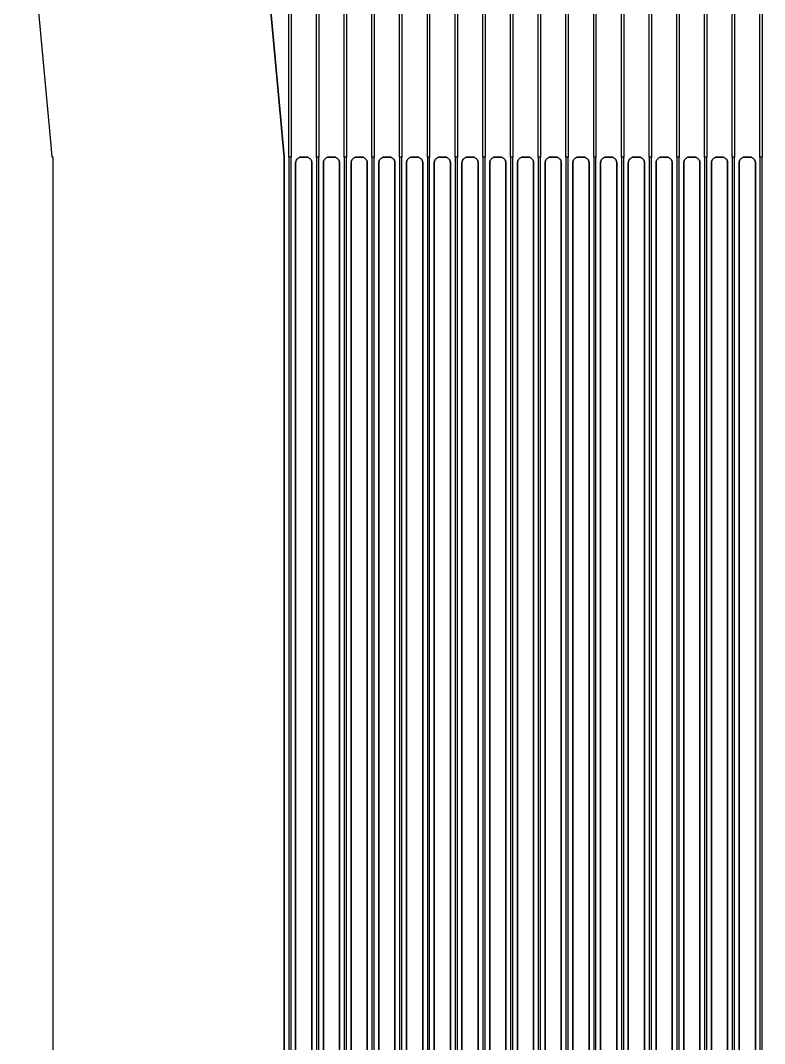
# Model space of a CAD drawing. Header units: metres. Extents: x -1550 to 1550, y -904 to 26100.
# Drawn here: x -994 to -350, y 11226 to 12112 of the extents above; entities that cross this region are included whole.
import ezdxf

# ---------------------------------------------------------------- set-up
doc = ezdxf.new("R2010")
doc.units = ezdxf.units.M
for name, color, linetype in [('Metal', 4, 'CONTINUOUS'), ('Polyimide', 3, 'CONTINUOUS'), ('Polyimide_Negative', 5, 'CONTINUOUS')]:
    doc.layers.add(name, color=color, linetype=linetype)

msp = doc.modelspace()

# ---------------------------------------------------------------- linework, layer by layer
at = {"layer": 'Metal'}
for points in [[(-354, 11993.5), (-354, 12193.5), (-367.5, 14193.49), (-367.5, 20468.23), (-978.83, 21196.79), (-971.17, 21203.21), (-357.5, 20471.87), (-357.5, 14193.51), (-352, 12193.5), (-352, 11993.5)], [(-378, 11993.5), (-378, 12193.5), (-392.5, 14193.49), (-392.5, 20198.02), (-978.83, 20896.79), (-971.17, 20903.21), (-382.5, 20201.66), (-382.5, 14193.51), (-376, 12193.5), (-376, 11993.5)], [(-402, 11993.5), (-402, 12193.5), (-417.5, 14193.49), (-417.5, 19927.82), (-978.83, 20596.79), (-971.17, 20603.21), (-407.5, 19931.46), (-407.5, 14193.51), (-400, 12193.5), (-400, 11993.5)], [(-426, 11993.5), (-426, 12193.5), (-442.5, 14193.48), (-442.5, 19657.61), (-978.83, 20296.79), (-971.17, 20303.21), (-432.5, 19661.25), (-432.5, 14193.52), (-424, 12193.5), (-424, 11993.5)], [(-450, 11993.5), (-450, 12193.5), (-467.5, 14193.48), (-467.5, 19387.41), (-978.83, 19996.79), (-971.17, 20003.21), (-457.5, 19391.05), (-457.5, 14193.52), (-448, 12193.5), (-448, 11993.5)], [(-474, 11993.5), (-474, 12193.5), (-492.5, 14193.48), (-492.5, 19117.2), (-978.83, 19696.79), (-971.17, 19703.21), (-482.5, 19120.84), (-482.5, 14193.52), (-472, 12193.5), (-472, 11993.5)], [(-498, 11993.5), (-498, 12193.5), (-517.5, 14193.48), (-517.5, 18846.99), (-978.83, 19396.79), (-971.17, 19403.21), (-507.5, 18850.63), (-507.5, 14193.52), (-496, 12193.5), (-496, 11993.5)], [(-522, 11993.5), (-522, 12193.5), (-542.5, 14193.48), (-542.5, 18576.79), (-978.83, 19096.79), (-971.17, 19103.21), (-532.5, 18580.43), (-532.5, 14193.52), (-520, 12193.5), (-520, 11993.5)], [(-546, 11993.5), (-546, 12193.5), (-567.5, 14193.48), (-567.5, 18306.58), (-978.83, 18796.79), (-971.17, 18803.21), (-557.5, 18310.22), (-557.5, 14193.52), (-544, 12193.5), (-544, 11993.5)], [(-570, 11993.5), (-570, 12193.5), (-592.5, 14193.48), (-592.5, 18036.38), (-978.83, 18496.79), (-971.17, 18503.21), (-582.5, 18040.02), (-582.5, 14193.52), (-568, 12193.5), (-568, 11993.5)], [(-594, 11993.5), (-594, 12193.5), (-617.5, 14193.48), (-617.5, 17766.17), (-978.83, 18196.79), (-971.17, 18203.21), (-607.5, 17769.81), (-607.5, 14193.52), (-592, 12193.5), (-592, 11993.5)], [(-618, 11993.5), (-618, 12193.49), (-642.5, 14193.47), (-642.5, 17495.96), (-978.83, 17896.79), (-971.17, 17903.21), (-632.5, 17499.6), (-632.5, 14193.53), (-616, 12193.51), (-616, 11993.5)], [(-642, 11993.5), (-642, 12193.49), (-667.5, 14193.47), (-667.5, 17225.76), (-978.83, 17596.79), (-971.17, 17603.21), (-657.5, 17229.4), (-657.5, 14193.53), (-640, 12193.51), (-640, 11993.5)], [(-666, 11993.5), (-666, 12193.49), (-692.5, 14193.47), (-692.5, 16955.55), (-978.83, 17296.79), (-971.17, 17303.21), (-682.5, 16959.19), (-682.5, 14193.53), (-664, 12193.51), (-664, 11993.5)], [(-690, 11993.5), (-690, 12193.49), (-717.5, 14193.47), (-717.5, 16685.34), (-978.83, 16996.79), (-971.17, 17003.21), (-707.5, 16688.98), (-707.5, 14193.53), (-688, 12193.51), (-688, 11993.5)], [(-714, 11993.5), (-714, 12193.49), (-742.5, 14193.47), (-742.5, 16415.14), (-978.83, 16696.79), (-971.17, 16703.21), (-732.5, 16418.78), (-732.5, 14193.53), (-712, 12193.51), (-712, 11993.5)], [(-738, 11993.5), (-738, 12193.49), (-767.5, 14193.47), (-767.5, 16144.93), (-978.83, 16396.79), (-971.17, 16403.21), (-757.5, 16148.57), (-757.5, 14193.53), (-736, 12193.51), (-736, 11993.5)], [(-762, 11993.5), (-762, 12193.49), (-792.5, 14193.47), (-792.5, 15874.73), (-978.83, 16096.79), (-971.17, 16103.21), (-782.5, 15878.37), (-782.5, 14193.53), (-760, 12193.51), (-760, 11993.5)]]:
    msp.add_lwpolyline(points, close=True, dxfattribs=at)
for points in [[(-760, 6202.79), (-760, 11993.5), (-762, 11993.5), (-762, 11993.5), (-762, 6202.79)], [(-736, 5948.82), (-736, 11993.5), (-738, 11993.5), (-738, 11993.5), (-738, 5948.82)], [(-712, 5694.85), (-712, 11993.5), (-714, 11993.5), (-714, 11993.5), (-714, 5694.85)], [(-688, 5440.88), (-688, 11993.5), (-690, 11993.5), (-690, 11993.5), (-690, 5440.88)], [(-664, 5186.91), (-664, 11993.5), (-666, 11993.5), (-666, 11993.5), (-666, 5186.91)], [(-640, 4932.94), (-640, 11993.5), (-642, 11993.5), (-642, 11993.5), (-642, 4932.94)], [(-616, 4678.98), (-616, 11993.5), (-618, 11993.5), (-618, 11993.5), (-618, 4678.98)], [(-592, 4425.01), (-592, 11993.5), (-594, 11993.5), (-594, 11993.5), (-594, 4425.01)], [(-568, 4365.01), (-568, 11993.5), (-570, 11993.5), (-570, 11993.5), (-570, 4365.01)], [(-544, 4305.01), (-544, 11993.5), (-546, 11993.5), (-546, 11993.5), (-546, 4305.01)], [(-520, 4245.01), (-520, 11993.5), (-522, 11993.5), (-522, 11993.5), (-522, 4245.01)], [(-496, 4185.01), (-496, 11993.5), (-498, 11993.5), (-498, 11993.5), (-498, 4185.01)], [(-472, 4125.01), (-472, 11993.5), (-474, 11993.5), (-474, 11993.5), (-474, 4125.01)], [(-448, 4065.01), (-448, 11993.5), (-450, 11993.5), (-450, 11993.5), (-450, 4065.01)], [(-424, 4005.01), (-424, 11993.5), (-426, 11993.5), (-426, 11993.5), (-426, 4005.01)], [(-400, 3945.01), (-400, 11993.5), (-402, 11993.5), (-402, 11993.5), (-402, 3945.01)], [(-376, 3691.04), (-376, 11993.5), (-378, 11993.5), (-378, 11993.5), (-378, 3691.04)], [(-352, 3437.07), (-352, 11993.5), (-354, 11993.5), (-354, 11993.5), (-354, 3437.07)]]:
    msp.add_lwpolyline(points, dxfattribs=at)
at = {"layer": 'Polyimide'}
for points in [[(-766, 6206.79), (-766, 11978.5), (-765.88, 11978.5), (-765.99, 11978.51), (-766, 11978.62), (-766, 11993.27), (-766.02, 11993.73), (-768.33, 12018.88), (-768.34, 12018.99), (-768.22, 12019), (-768.35, 12019), (-950, 13993.5)], [(-742, 5952.82), (-742, 11978.5), (-741.88, 11978.5), (-741.99, 11978.51), (-742, 11978.62), (-742, 11988.5), (-742.02, 11988.99), (-742.1, 11989.48), (-742.22, 11989.95), (-742.38, 11990.41), (-742.59, 11990.86), (-742.84, 11991.28), (-743.13, 11991.67), (-743.46, 11992.04), (-743.83, 11992.37), (-744.22, 11992.66), (-744.64, 11992.91), (-745.09, 11993.12), (-745.55, 11993.28), (-746.02, 11993.4), (-746.51, 11993.48), (-747, 11993.5), (-751, 11993.5), (-751.49, 11993.48), (-751.98, 11993.4), (-752.45, 11993.28), (-752.91, 11993.12), (-753.36, 11992.91), (-753.78, 11992.66), (-754.17, 11992.37), (-754.54, 11992.04), (-754.87, 11991.67), (-755.16, 11991.28), (-755.41, 11990.86), (-755.62, 11990.41), (-755.78, 11989.95), (-755.9, 11989.48), (-755.98, 11988.99), (-756, 11988.5), (-756, 11978.62), (-756.01, 11978.51), (-756.12, 11978.5), (-756, 11978.5), (-756, 6206.79)], [(-718, 5698.85), (-718, 11978.5), (-717.88, 11978.5), (-717.99, 11978.51), (-718, 11978.62), (-718, 11988.5), (-718.02, 11988.99), (-718.1, 11989.48), (-718.22, 11989.95), (-718.38, 11990.41), (-718.59, 11990.86), (-718.84, 11991.28), (-719.13, 11991.67), (-719.46, 11992.04), (-719.83, 11992.37), (-720.22, 11992.66), (-720.64, 11992.91), (-721.09, 11993.12), (-721.55, 11993.28), (-722.02, 11993.4), (-722.51, 11993.48), (-723, 11993.5), (-727, 11993.5), (-727.49, 11993.48), (-727.98, 11993.4), (-728.45, 11993.28), (-728.91, 11993.12), (-729.36, 11992.91), (-729.78, 11992.66), (-730.17, 11992.37), (-730.54, 11992.04), (-730.87, 11991.67), (-731.16, 11991.28), (-731.41, 11990.86), (-731.62, 11990.41), (-731.78, 11989.95), (-731.9, 11989.48), (-731.98, 11988.99), (-732, 11988.5), (-732, 11978.62), (-732.01, 11978.51), (-732.12, 11978.5), (-732, 11978.5), (-732, 5952.82)], [(-694, 5444.88), (-694, 11978.5), (-693.88, 11978.5), (-693.99, 11978.51), (-694, 11978.62), (-694, 11988.5), (-694.02, 11988.99), (-694.1, 11989.48), (-694.22, 11989.95), (-694.38, 11990.41), (-694.59, 11990.86), (-694.84, 11991.28), (-695.13, 11991.67), (-695.46, 11992.04), (-695.83, 11992.37), (-696.22, 11992.66), (-696.64, 11992.91), (-697.09, 11993.12), (-697.55, 11993.28), (-698.02, 11993.4), (-698.51, 11993.48), (-699, 11993.5), (-703, 11993.5), (-703.49, 11993.48), (-703.98, 11993.4), (-704.45, 11993.28), (-704.91, 11993.12), (-705.36, 11992.91), (-705.78, 11992.66), (-706.17, 11992.37), (-706.54, 11992.04), (-706.87, 11991.67), (-707.16, 11991.28), (-707.41, 11990.86), (-707.62, 11990.41), (-707.78, 11989.95), (-707.9, 11989.48), (-707.98, 11988.99), (-708, 11988.5), (-708, 11978.62), (-708.01, 11978.51), (-708.12, 11978.5), (-708, 11978.5), (-708, 5698.85)], [(-670, 5190.91), (-670, 11978.5), (-669.88, 11978.5), (-669.99, 11978.51), (-670, 11978.62), (-670, 11988.5), (-670.02, 11988.99), (-670.1, 11989.48), (-670.22, 11989.95), (-670.38, 11990.41), (-670.59, 11990.86), (-670.84, 11991.28), (-671.13, 11991.67), (-671.46, 11992.04), (-671.83, 11992.37), (-672.22, 11992.66), (-672.64, 11992.91), (-673.09, 11993.12), (-673.55, 11993.28), (-674.02, 11993.4), (-674.51, 11993.48), (-675, 11993.5), (-679, 11993.5), (-679.49, 11993.48), (-679.98, 11993.4), (-680.45, 11993.28), (-680.91, 11993.12), (-681.36, 11992.91), (-681.78, 11992.66), (-682.17, 11992.37), (-682.54, 11992.04), (-682.87, 11991.67), (-683.16, 11991.28), (-683.41, 11990.86), (-683.62, 11990.41), (-683.78, 11989.95), (-683.9, 11989.48), (-683.98, 11988.99), (-684, 11988.5), (-684, 11978.62), (-684.01, 11978.51), (-684.12, 11978.5), (-684, 11978.5), (-684, 5444.88)], [(-646, 4936.94), (-646, 11978.5), (-645.88, 11978.5), (-645.99, 11978.51), (-646, 11978.62), (-646, 11988.5), (-646.02, 11988.99), (-646.1, 11989.48), (-646.22, 11989.95), (-646.38, 11990.41), (-646.59, 11990.86), (-646.84, 11991.28), (-647.13, 11991.67), (-647.46, 11992.04), (-647.83, 11992.37), (-648.22, 11992.66), (-648.64, 11992.91), (-649.09, 11993.12), (-649.55, 11993.28), (-650.02, 11993.4), (-650.51, 11993.48), (-651, 11993.5), (-655, 11993.5), (-655.49, 11993.48), (-655.98, 11993.4), (-656.45, 11993.28), (-656.91, 11993.12), (-657.36, 11992.91), (-657.78, 11992.66), (-658.17, 11992.37), (-658.54, 11992.04), (-658.87, 11991.67), (-659.16, 11991.28), (-659.41, 11990.86), (-659.62, 11990.41), (-659.78, 11989.95), (-659.9, 11989.48), (-659.98, 11988.99), (-660, 11988.5), (-660, 11978.62), (-660.01, 11978.51), (-660.12, 11978.5), (-660, 11978.5), (-660, 5190.91)], [(-622, 4682.98), (-622, 11978.5), (-621.88, 11978.5), (-621.99, 11978.51), (-622, 11978.62), (-622, 11988.5), (-622.02, 11988.99), (-622.1, 11989.48), (-622.22, 11989.95), (-622.38, 11990.41), (-622.59, 11990.86), (-622.84, 11991.28), (-623.13, 11991.67), (-623.46, 11992.04), (-623.83, 11992.37), (-624.22, 11992.66), (-624.64, 11992.91), (-625.09, 11993.12), (-625.55, 11993.28), (-626.02, 11993.4), (-626.51, 11993.48), (-627, 11993.5), (-631, 11993.5), (-631.49, 11993.48), (-631.98, 11993.4), (-632.45, 11993.28), (-632.91, 11993.12), (-633.36, 11992.91), (-633.78, 11992.66), (-634.17, 11992.37), (-634.54, 11992.04), (-634.87, 11991.67), (-635.16, 11991.28), (-635.41, 11990.86), (-635.62, 11990.41), (-635.78, 11989.95), (-635.9, 11989.48), (-635.98, 11988.99), (-636, 11988.5), (-636, 11978.62), (-636.01, 11978.51), (-636.12, 11978.5), (-636, 11978.5), (-636, 4936.94)], [(-598, 4429.01), (-598, 11978.5), (-597.88, 11978.5), (-597.99, 11978.51), (-598, 11978.62), (-598, 11988.5), (-598.02, 11988.99), (-598.1, 11989.48), (-598.22, 11989.95), (-598.38, 11990.41), (-598.59, 11990.86), (-598.84, 11991.28), (-599.13, 11991.67), (-599.46, 11992.04), (-599.83, 11992.37), (-600.22, 11992.66), (-600.64, 11992.91), (-601.09, 11993.12), (-601.55, 11993.28), (-602.02, 11993.4), (-602.51, 11993.48), (-603, 11993.5), (-607, 11993.5), (-607.49, 11993.48), (-607.98, 11993.4), (-608.45, 11993.28), (-608.91, 11993.12), (-609.36, 11992.91), (-609.78, 11992.66), (-610.17, 11992.37), (-610.54, 11992.04), (-610.87, 11991.67), (-611.16, 11991.28), (-611.41, 11990.86), (-611.62, 11990.41), (-611.78, 11989.95), (-611.9, 11989.48), (-611.98, 11988.99), (-612, 11988.5), (-612, 11978.62), (-612.01, 11978.51), (-612.12, 11978.5), (-612, 11978.5), (-612, 4682.98)], [(-574, 4369.01), (-574, 11978.5), (-573.88, 11978.5), (-573.99, 11978.51), (-574, 11978.62), (-574, 11988.5), (-574.02, 11988.99), (-574.1, 11989.48), (-574.22, 11989.95), (-574.38, 11990.41), (-574.59, 11990.86), (-574.84, 11991.28), (-575.13, 11991.67), (-575.46, 11992.04), (-575.83, 11992.37), (-576.22, 11992.66), (-576.64, 11992.91), (-577.09, 11993.12), (-577.55, 11993.28), (-578.02, 11993.4), (-578.51, 11993.48), (-579, 11993.5), (-583, 11993.5), (-583.49, 11993.48), (-583.98, 11993.4), (-584.45, 11993.28), (-584.91, 11993.12), (-585.36, 11992.91), (-585.78, 11992.66), (-586.17, 11992.37), (-586.54, 11992.04), (-586.87, 11991.67), (-587.16, 11991.28), (-587.41, 11990.86), (-587.62, 11990.41), (-587.78, 11989.95), (-587.9, 11989.48), (-587.98, 11988.99), (-588, 11988.5), (-588, 11978.62), (-588.01, 11978.51), (-588.12, 11978.5), (-588, 11978.5), (-588, 4429.01)], [(-550, 4309.01), (-550, 11978.5), (-549.88, 11978.5), (-549.99, 11978.51), (-550, 11978.62), (-550, 11988.5), (-550.02, 11988.99), (-550.1, 11989.48), (-550.22, 11989.95), (-550.38, 11990.41), (-550.59, 11990.86), (-550.84, 11991.28), (-551.13, 11991.67), (-551.46, 11992.04), (-551.83, 11992.37), (-552.22, 11992.66), (-552.64, 11992.91), (-553.09, 11993.12), (-553.55, 11993.28), (-554.02, 11993.4), (-554.51, 11993.48), (-555, 11993.5), (-559, 11993.5), (-559.49, 11993.48), (-559.98, 11993.4), (-560.45, 11993.28), (-560.91, 11993.12), (-561.36, 11992.91), (-561.78, 11992.66), (-562.17, 11992.37), (-562.54, 11992.04), (-562.87, 11991.67), (-563.16, 11991.28), (-563.41, 11990.86), (-563.62, 11990.41), (-563.78, 11989.95), (-563.9, 11989.48), (-563.98, 11988.99), (-564, 11988.5), (-564, 11978.62), (-564.01, 11978.51), (-564.12, 11978.5), (-564, 11978.5), (-564, 4369.01)], [(-526, 4249.01), (-526, 11978.5), (-525.88, 11978.5), (-525.99, 11978.51), (-526, 11978.62), (-526, 11988.5), (-526.02, 11988.99), (-526.1, 11989.48), (-526.22, 11989.95), (-526.38, 11990.41), (-526.59, 11990.86), (-526.84, 11991.28), (-527.13, 11991.67), (-527.46, 11992.04), (-527.83, 11992.37), (-528.22, 11992.66), (-528.64, 11992.91), (-529.09, 11993.12), (-529.55, 11993.28), (-530.02, 11993.4), (-530.51, 11993.48), (-531, 11993.5), (-535, 11993.5), (-535.49, 11993.48), (-535.98, 11993.4), (-536.45, 11993.28), (-536.91, 11993.12), (-537.36, 11992.91), (-537.78, 11992.66), (-538.17, 11992.37), (-538.54, 11992.04), (-538.87, 11991.67), (-539.16, 11991.28), (-539.41, 11990.86), (-539.62, 11990.41), (-539.78, 11989.95), (-539.9, 11989.48), (-539.98, 11988.99), (-540, 11988.5), (-540, 11978.62), (-540.01, 11978.51), (-540.12, 11978.5), (-540, 11978.5), (-540, 4309.01)], [(-502, 4189.01), (-502, 11978.5), (-501.88, 11978.5), (-501.99, 11978.51), (-502, 11978.62), (-502, 11988.5), (-502.02, 11988.99), (-502.1, 11989.48), (-502.22, 11989.95), (-502.38, 11990.41), (-502.59, 11990.86), (-502.84, 11991.28), (-503.13, 11991.67), (-503.46, 11992.04), (-503.83, 11992.37), (-504.22, 11992.66), (-504.64, 11992.91), (-505.09, 11993.12), (-505.55, 11993.28), (-506.02, 11993.4), (-506.51, 11993.48), (-507, 11993.5), (-511, 11993.5), (-511.49, 11993.48), (-511.98, 11993.4), (-512.45, 11993.28), (-512.91, 11993.12), (-513.36, 11992.91), (-513.78, 11992.66), (-514.17, 11992.37), (-514.54, 11992.04), (-514.87, 11991.67), (-515.16, 11991.28), (-515.41, 11990.86), (-515.62, 11990.41), (-515.78, 11989.95), (-515.9, 11989.48), (-515.98, 11988.99), (-516, 11988.5), (-516, 11978.62), (-516.01, 11978.51), (-516.12, 11978.5), (-516, 11978.5), (-516, 4249.01)], [(-478, 4129.01), (-478, 11978.5), (-477.88, 11978.5), (-477.99, 11978.51), (-478, 11978.62), (-478, 11988.5), (-478.02, 11988.99), (-478.1, 11989.48), (-478.22, 11989.95), (-478.38, 11990.41), (-478.59, 11990.86), (-478.84, 11991.28), (-479.13, 11991.67), (-479.46, 11992.04), (-479.83, 11992.37), (-480.22, 11992.66), (-480.64, 11992.91), (-481.09, 11993.12), (-481.55, 11993.28), (-482.02, 11993.4), (-482.51, 11993.48), (-483, 11993.5), (-487, 11993.5), (-487.49, 11993.48), (-487.98, 11993.4), (-488.45, 11993.28), (-488.91, 11993.12), (-489.36, 11992.91), (-489.78, 11992.66), (-490.17, 11992.37), (-490.54, 11992.04), (-490.87, 11991.67), (-491.16, 11991.28), (-491.41, 11990.86), (-491.62, 11990.41), (-491.78, 11989.95), (-491.9, 11989.48), (-491.98, 11988.99), (-492, 11988.5), (-492, 11978.62), (-492.01, 11978.51), (-492.12, 11978.5), (-492, 11978.5), (-492, 4189.01)], [(-454, 4069.01), (-454, 11978.5), (-453.88, 11978.5), (-453.99, 11978.51), (-454, 11978.62), (-454, 11988.5), (-454.02, 11988.99), (-454.1, 11989.48), (-454.22, 11989.95), (-454.38, 11990.41), (-454.59, 11990.86), (-454.84, 11991.28), (-455.13, 11991.67), (-455.46, 11992.04), (-455.83, 11992.37), (-456.22, 11992.66), (-456.64, 11992.91), (-457.09, 11993.12), (-457.55, 11993.28), (-458.02, 11993.4), (-458.51, 11993.48), (-459, 11993.5), (-463, 11993.5), (-463.49, 11993.48), (-463.98, 11993.4), (-464.45, 11993.28), (-464.91, 11993.12), (-465.36, 11992.91), (-465.78, 11992.66), (-466.17, 11992.37), (-466.54, 11992.04), (-466.87, 11991.67), (-467.16, 11991.28), (-467.41, 11990.86), (-467.62, 11990.41), (-467.78, 11989.95), (-467.9, 11989.48), (-467.98, 11988.99), (-468, 11988.5), (-468, 11978.62), (-468.01, 11978.51), (-468.12, 11978.5), (-468, 11978.5), (-468, 4129.01)], [(-430, 4009.01), (-430, 11978.5), (-429.88, 11978.5), (-429.99, 11978.51), (-430, 11978.62), (-430, 11988.5), (-430.02, 11988.99), (-430.1, 11989.48), (-430.22, 11989.95), (-430.38, 11990.41), (-430.59, 11990.86), (-430.84, 11991.28), (-431.13, 11991.67), (-431.46, 11992.04), (-431.83, 11992.37), (-432.22, 11992.66), (-432.64, 11992.91), (-433.09, 11993.12), (-433.55, 11993.28), (-434.02, 11993.4), (-434.51, 11993.48), (-435, 11993.5), (-439, 11993.5), (-439.49, 11993.48), (-439.98, 11993.4), (-440.45, 11993.28), (-440.91, 11993.12), (-441.36, 11992.91), (-441.78, 11992.66), (-442.17, 11992.37), (-442.54, 11992.04), (-442.87, 11991.67), (-443.16, 11991.28), (-443.41, 11990.86), (-443.62, 11990.41), (-443.78, 11989.95), (-443.9, 11989.48), (-443.98, 11988.99), (-444, 11988.5), (-444, 11978.62), (-444.01, 11978.51), (-444.12, 11978.5), (-444, 11978.5), (-444, 4069.01)], [(-406, 3949.01), (-406, 11978.5), (-405.88, 11978.5), (-405.99, 11978.51), (-406, 11978.62), (-406, 11988.5), (-406.02, 11988.99), (-406.1, 11989.48), (-406.22, 11989.95), (-406.38, 11990.41), (-406.59, 11990.86), (-406.84, 11991.28), (-407.13, 11991.67), (-407.46, 11992.04), (-407.83, 11992.37), (-408.22, 11992.66), (-408.64, 11992.91), (-409.09, 11993.12), (-409.55, 11993.28), (-410.02, 11993.4), (-410.51, 11993.48), (-411, 11993.5), (-415, 11993.5), (-415.49, 11993.48), (-415.98, 11993.4), (-416.45, 11993.28), (-416.91, 11993.12), (-417.36, 11992.91), (-417.78, 11992.66), (-418.17, 11992.37), (-418.54, 11992.04), (-418.87, 11991.67), (-419.16, 11991.28), (-419.41, 11990.86), (-419.62, 11990.41), (-419.78, 11989.95), (-419.9, 11989.48), (-419.98, 11988.99), (-420, 11988.5), (-420, 11978.62), (-420.01, 11978.51), (-420.12, 11978.5), (-420, 11978.5), (-420, 4009.01)], [(-382, 3695.04), (-382, 11978.5), (-381.88, 11978.5), (-381.99, 11978.51), (-382, 11978.62), (-382, 11988.5), (-382.02, 11988.99), (-382.1, 11989.48), (-382.22, 11989.95), (-382.38, 11990.41), (-382.59, 11990.86), (-382.84, 11991.28), (-383.13, 11991.67), (-383.46, 11992.04), (-383.83, 11992.37), (-384.22, 11992.66), (-384.64, 11992.91), (-385.09, 11993.12), (-385.55, 11993.28), (-386.02, 11993.4), (-386.51, 11993.48), (-387, 11993.5), (-391, 11993.5), (-391.49, 11993.48), (-391.98, 11993.4), (-392.45, 11993.28), (-392.91, 11993.12), (-393.36, 11992.91), (-393.78, 11992.66), (-394.17, 11992.37), (-394.54, 11992.04), (-394.87, 11991.67), (-395.16, 11991.28), (-395.41, 11990.86), (-395.62, 11990.41), (-395.78, 11989.95), (-395.9, 11989.48), (-395.98, 11988.99), (-396, 11988.5), (-396, 11978.62), (-396.01, 11978.51), (-396.12, 11978.5), (-396, 11978.5), (-396, 3949.01)], [(-358, 3441.07), (-358, 11978.5), (-357.88, 11978.5), (-357.99, 11978.51), (-358, 11978.62), (-358, 11988.5), (-358.02, 11988.99), (-358.1, 11989.48), (-358.22, 11989.95), (-358.38, 11990.41), (-358.59, 11990.86), (-358.84, 11991.28), (-359.13, 11991.67), (-359.46, 11992.04), (-359.83, 11992.37), (-360.22, 11992.66), (-360.64, 11992.91), (-361.09, 11993.12), (-361.55, 11993.28), (-362.02, 11993.4), (-362.51, 11993.48), (-363, 11993.5), (-367, 11993.5), (-367.49, 11993.48), (-367.98, 11993.4), (-368.45, 11993.28), (-368.91, 11993.12), (-369.36, 11992.91), (-369.78, 11992.66), (-370.17, 11992.37), (-370.54, 11992.04), (-370.87, 11991.67), (-371.16, 11991.28), (-371.41, 11990.86), (-371.62, 11990.41), (-371.78, 11989.95), (-371.9, 11989.48), (-371.98, 11988.99), (-372, 11988.5), (-372, 11978.62), (-372.01, 11978.51), (-372.12, 11978.5), (-372, 11978.5), (-372, 3695.04)]]:
    msp.add_lwpolyline(points, dxfattribs=at)
at = {"layer": 'Polyimide_Negative'}
for points in [[(-46.65, -651.78), (-966, 6040.77), (-966, 6040.77), (-966, 11993.5), (-966.85, 11993.5), (-967.5, 12000.64), (-967.5, 12000.68), (-1150, 13984.32), (-1150, 15050), (-1208.73, 15050), (-1260.91, 15054.56), (-1319.97, 15070.39), (-1375.38, 15096.23), (-1425.47, 15131.3), (-1468.7, 15174.53), (-1503.77, 15224.62), (-1529.61, 15280.03), (-1545.44, 15339.09), (-1550, 15391.27), (-1550, 26100)], [(-950, 13993.5), (-768.35, 12019), (-768.22, 12019), (-768.34, 12018.99), (-768.33, 12018.88), (-766.02, 11993.73), (-766, 11993.27), (-766, 11978.62), (-765.99, 11978.51), (-765.88, 11978.5), (-766, 11978.5), (-766, 6206.79)], [(-756, 6206.79), (-756, 11978.5), (-756.12, 11978.5), (-756.01, 11978.51), (-756, 11978.62), (-756, 11988.5), (-755.98, 11988.99), (-755.9, 11989.48), (-755.78, 11989.95), (-755.62, 11990.41), (-755.41, 11990.86), (-755.16, 11991.28), (-754.87, 11991.67), (-754.54, 11992.04), (-754.17, 11992.37), (-753.78, 11992.66), (-753.36, 11992.91), (-752.91, 11993.12), (-752.45, 11993.28), (-751.98, 11993.4), (-751.49, 11993.48), (-751, 11993.5), (-747, 11993.5), (-746.51, 11993.48), (-746.02, 11993.4), (-745.55, 11993.28), (-745.09, 11993.12), (-744.64, 11992.91), (-744.22, 11992.66), (-743.83, 11992.37), (-743.46, 11992.04), (-743.13, 11991.67), (-742.84, 11991.28), (-742.59, 11990.86), (-742.38, 11990.41), (-742.22, 11989.95), (-742.1, 11989.48), (-742.02, 11988.99), (-742, 11988.5), (-742, 11978.62), (-741.99, 11978.51), (-741.88, 11978.5), (-742, 11978.5), (-742, 5952.82)], [(-732, 5952.82), (-732, 11978.5), (-732.12, 11978.5), (-732.01, 11978.51), (-732, 11978.62), (-732, 11988.5), (-731.98, 11988.99), (-731.9, 11989.48), (-731.78, 11989.95), (-731.62, 11990.41), (-731.41, 11990.86), (-731.16, 11991.28), (-730.87, 11991.67), (-730.54, 11992.04), (-730.17, 11992.37), (-729.78, 11992.66), (-729.36, 11992.91), (-728.91, 11993.12), (-728.45, 11993.28), (-727.98, 11993.4), (-727.49, 11993.48), (-727, 11993.5), (-723, 11993.5), (-722.51, 11993.48), (-722.02, 11993.4), (-721.55, 11993.28), (-721.09, 11993.12), (-720.64, 11992.91), (-720.22, 11992.66), (-719.83, 11992.37), (-719.46, 11992.04), (-719.13, 11991.67), (-718.84, 11991.28), (-718.59, 11990.86), (-718.38, 11990.41), (-718.22, 11989.95), (-718.1, 11989.48), (-718.02, 11988.99), (-718, 11988.5), (-718, 11978.62), (-717.99, 11978.51), (-717.88, 11978.5), (-718, 11978.5), (-718, 5698.85)], [(-708, 5698.85), (-708, 11978.5), (-708.12, 11978.5), (-708.01, 11978.51), (-708, 11978.62), (-708, 11988.5), (-707.98, 11988.99), (-707.9, 11989.48), (-707.78, 11989.95), (-707.62, 11990.41), (-707.41, 11990.86), (-707.16, 11991.28), (-706.87, 11991.67), (-706.54, 11992.04), (-706.17, 11992.37), (-705.78, 11992.66), (-705.36, 11992.91), (-704.91, 11993.12), (-704.45, 11993.28), (-703.98, 11993.4), (-703.49, 11993.48), (-703, 11993.5), (-699, 11993.5), (-698.51, 11993.48), (-698.02, 11993.4), (-697.55, 11993.28), (-697.09, 11993.12), (-696.64, 11992.91), (-696.22, 11992.66), (-695.83, 11992.37), (-695.46, 11992.04), (-695.13, 11991.67), (-694.84, 11991.28), (-694.59, 11990.86), (-694.38, 11990.41), (-694.22, 11989.95), (-694.1, 11989.48), (-694.02, 11988.99), (-694, 11988.5), (-694, 11978.62), (-693.99, 11978.51), (-693.88, 11978.5), (-694, 11978.5), (-694, 5444.88)], [(-684, 5444.88), (-684, 11978.5), (-684.12, 11978.5), (-684.01, 11978.51), (-684, 11978.62), (-684, 11988.5), (-683.98, 11988.99), (-683.9, 11989.48), (-683.78, 11989.95), (-683.62, 11990.41), (-683.41, 11990.86), (-683.16, 11991.28), (-682.87, 11991.67), (-682.54, 11992.04), (-682.17, 11992.37), (-681.78, 11992.66), (-681.36, 11992.91), (-680.91, 11993.12), (-680.45, 11993.28), (-679.98, 11993.4), (-679.49, 11993.48), (-679, 11993.5), (-675, 11993.5), (-674.51, 11993.48), (-674.02, 11993.4), (-673.55, 11993.28), (-673.09, 11993.12), (-672.64, 11992.91), (-672.22, 11992.66), (-671.83, 11992.37), (-671.46, 11992.04), (-671.13, 11991.67), (-670.84, 11991.28), (-670.59, 11990.86), (-670.38, 11990.41), (-670.22, 11989.95), (-670.1, 11989.48), (-670.02, 11988.99), (-670, 11988.5), (-670, 11978.62), (-669.99, 11978.51), (-669.88, 11978.5), (-670, 11978.5), (-670, 5190.91)], [(-660, 5190.91), (-660, 11978.5), (-660.12, 11978.5), (-660.01, 11978.51), (-660, 11978.62), (-660, 11988.5), (-659.98, 11988.99), (-659.9, 11989.48), (-659.78, 11989.95), (-659.62, 11990.41), (-659.41, 11990.86), (-659.16, 11991.28), (-658.87, 11991.67), (-658.54, 11992.04), (-658.17, 11992.37), (-657.78, 11992.66), (-657.36, 11992.91), (-656.91, 11993.12), (-656.45, 11993.28), (-655.98, 11993.4), (-655.49, 11993.48), (-655, 11993.5), (-651, 11993.5), (-650.51, 11993.48), (-650.02, 11993.4), (-649.55, 11993.28), (-649.09, 11993.12), (-648.64, 11992.91), (-648.22, 11992.66), (-647.83, 11992.37), (-647.46, 11992.04), (-647.13, 11991.67), (-646.84, 11991.28), (-646.59, 11990.86), (-646.38, 11990.41), (-646.22, 11989.95), (-646.1, 11989.48), (-646.02, 11988.99), (-646, 11988.5), (-646, 11978.62), (-645.99, 11978.51), (-645.88, 11978.5), (-646, 11978.5), (-646, 4936.94)], [(-636, 4936.94), (-636, 11978.5), (-636.12, 11978.5), (-636.01, 11978.51), (-636, 11978.62), (-636, 11988.5), (-635.98, 11988.99), (-635.9, 11989.48), (-635.78, 11989.95), (-635.62, 11990.41), (-635.41, 11990.86), (-635.16, 11991.28), (-634.87, 11991.67), (-634.54, 11992.04), (-634.17, 11992.37), (-633.78, 11992.66), (-633.36, 11992.91), (-632.91, 11993.12), (-632.45, 11993.28), (-631.98, 11993.4), (-631.49, 11993.48), (-631, 11993.5), (-627, 11993.5), (-626.51, 11993.48), (-626.02, 11993.4), (-625.55, 11993.28), (-625.09, 11993.12), (-624.64, 11992.91), (-624.22, 11992.66), (-623.83, 11992.37), (-623.46, 11992.04), (-623.13, 11991.67), (-622.84, 11991.28), (-622.59, 11990.86), (-622.38, 11990.41), (-622.22, 11989.95), (-622.1, 11989.48), (-622.02, 11988.99), (-622, 11988.5), (-622, 11978.62), (-621.99, 11978.51), (-621.88, 11978.5), (-622, 11978.5), (-622, 4682.98)], [(-612, 4682.98), (-612, 11978.5), (-612.12, 11978.5), (-612.01, 11978.51), (-612, 11978.62), (-612, 11988.5), (-611.98, 11988.99), (-611.9, 11989.48), (-611.78, 11989.95), (-611.62, 11990.41), (-611.41, 11990.86), (-611.16, 11991.28), (-610.87, 11991.67), (-610.54, 11992.04), (-610.17, 11992.37), (-609.78, 11992.66), (-609.36, 11992.91), (-608.91, 11993.12), (-608.45, 11993.28), (-607.98, 11993.4), (-607.49, 11993.48), (-607, 11993.5), (-603, 11993.5), (-602.51, 11993.48), (-602.02, 11993.4), (-601.55, 11993.28), (-601.09, 11993.12), (-600.64, 11992.91), (-600.22, 11992.66), (-599.83, 11992.37), (-599.46, 11992.04), (-599.13, 11991.67), (-598.84, 11991.28), (-598.59, 11990.86), (-598.38, 11990.41), (-598.22, 11989.95), (-598.1, 11989.48), (-598.02, 11988.99), (-598, 11988.5), (-598, 11978.62), (-597.99, 11978.51), (-597.88, 11978.5), (-598, 11978.5), (-598, 4429.01)], [(-588, 4429.01), (-588, 11978.5), (-588.12, 11978.5), (-588.01, 11978.51), (-588, 11978.62), (-588, 11988.5), (-587.98, 11988.99), (-587.9, 11989.48), (-587.78, 11989.95), (-587.62, 11990.41), (-587.41, 11990.86), (-587.16, 11991.28), (-586.87, 11991.67), (-586.54, 11992.04), (-586.17, 11992.37), (-585.78, 11992.66), (-585.36, 11992.91), (-584.91, 11993.12), (-584.45, 11993.28), (-583.98, 11993.4), (-583.49, 11993.48), (-583, 11993.5), (-579, 11993.5), (-578.51, 11993.48), (-578.02, 11993.4), (-577.55, 11993.28), (-577.09, 11993.12), (-576.64, 11992.91), (-576.22, 11992.66), (-575.83, 11992.37), (-575.46, 11992.04), (-575.13, 11991.67), (-574.84, 11991.28), (-574.59, 11990.86), (-574.38, 11990.41), (-574.22, 11989.95), (-574.1, 11989.48), (-574.02, 11988.99), (-574, 11988.5), (-574, 11978.62), (-573.99, 11978.51), (-573.88, 11978.5), (-574, 11978.5), (-574, 4369.01)], [(-564, 4369.01), (-564, 11978.5), (-564.12, 11978.5), (-564.01, 11978.51), (-564, 11978.62), (-564, 11988.5), (-563.98, 11988.99), (-563.9, 11989.48), (-563.78, 11989.95), (-563.62, 11990.41), (-563.41, 11990.86), (-563.16, 11991.28), (-562.87, 11991.67), (-562.54, 11992.04), (-562.17, 11992.37), (-561.78, 11992.66), (-561.36, 11992.91), (-560.91, 11993.12), (-560.45, 11993.28), (-559.98, 11993.4), (-559.49, 11993.48), (-559, 11993.5), (-555, 11993.5), (-554.51, 11993.48), (-554.02, 11993.4), (-553.55, 11993.28), (-553.09, 11993.12), (-552.64, 11992.91), (-552.22, 11992.66), (-551.83, 11992.37), (-551.46, 11992.04), (-551.13, 11991.67), (-550.84, 11991.28), (-550.59, 11990.86), (-550.38, 11990.41), (-550.22, 11989.95), (-550.1, 11989.48), (-550.02, 11988.99), (-550, 11988.5), (-550, 11978.62), (-549.99, 11978.51), (-549.88, 11978.5), (-550, 11978.5), (-550, 4309.01)], [(-540, 4309.01), (-540, 11978.5), (-540.12, 11978.5), (-540.01, 11978.51), (-540, 11978.62), (-540, 11988.5), (-539.98, 11988.99), (-539.9, 11989.48), (-539.78, 11989.95), (-539.62, 11990.41), (-539.41, 11990.86), (-539.16, 11991.28), (-538.87, 11991.67), (-538.54, 11992.04), (-538.17, 11992.37), (-537.78, 11992.66), (-537.36, 11992.91), (-536.91, 11993.12), (-536.45, 11993.28), (-535.98, 11993.4), (-535.49, 11993.48), (-535, 11993.5), (-531, 11993.5), (-530.51, 11993.48), (-530.02, 11993.4), (-529.55, 11993.28), (-529.09, 11993.12), (-528.64, 11992.91), (-528.22, 11992.66), (-527.83, 11992.37), (-527.46, 11992.04), (-527.13, 11991.67), (-526.84, 11991.28), (-526.59, 11990.86), (-526.38, 11990.41), (-526.22, 11989.95), (-526.1, 11989.48), (-526.02, 11988.99), (-526, 11988.5), (-526, 11978.62), (-525.99, 11978.51), (-525.88, 11978.5), (-526, 11978.5), (-526, 4249.01)], [(-516, 4249.01), (-516, 11978.5), (-516.12, 11978.5), (-516.01, 11978.51), (-516, 11978.62), (-516, 11988.5), (-515.98, 11988.99), (-515.9, 11989.48), (-515.78, 11989.95), (-515.62, 11990.41), (-515.41, 11990.86), (-515.16, 11991.28), (-514.87, 11991.67), (-514.54, 11992.04), (-514.17, 11992.37), (-513.78, 11992.66), (-513.36, 11992.91), (-512.91, 11993.12), (-512.45, 11993.28), (-511.98, 11993.4), (-511.49, 11993.48), (-511, 11993.5), (-507, 11993.5), (-506.51, 11993.48), (-506.02, 11993.4), (-505.55, 11993.28), (-505.09, 11993.12), (-504.64, 11992.91), (-504.22, 11992.66), (-503.83, 11992.37), (-503.46, 11992.04), (-503.13, 11991.67), (-502.84, 11991.28), (-502.59, 11990.86), (-502.38, 11990.41), (-502.22, 11989.95), (-502.1, 11989.48), (-502.02, 11988.99), (-502, 11988.5), (-502, 11978.62), (-501.99, 11978.51), (-501.88, 11978.5), (-502, 11978.5), (-502, 4189.01)], [(-492, 4189.01), (-492, 11978.5), (-492.12, 11978.5), (-492.01, 11978.51), (-492, 11978.62), (-492, 11988.5), (-491.98, 11988.99), (-491.9, 11989.48), (-491.78, 11989.95), (-491.62, 11990.41), (-491.41, 11990.86), (-491.16, 11991.28), (-490.87, 11991.67), (-490.54, 11992.04), (-490.17, 11992.37), (-489.78, 11992.66), (-489.36, 11992.91), (-488.91, 11993.12), (-488.45, 11993.28), (-487.98, 11993.4), (-487.49, 11993.48), (-487, 11993.5), (-483, 11993.5), (-482.51, 11993.48), (-482.02, 11993.4), (-481.55, 11993.28), (-481.09, 11993.12), (-480.64, 11992.91), (-480.22, 11992.66), (-479.83, 11992.37), (-479.46, 11992.04), (-479.13, 11991.67), (-478.84, 11991.28), (-478.59, 11990.86), (-478.38, 11990.41), (-478.22, 11989.95), (-478.1, 11989.48), (-478.02, 11988.99), (-478, 11988.5), (-478, 11978.62), (-477.99, 11978.51), (-477.88, 11978.5), (-478, 11978.5), (-478, 4129.01)], [(-468, 4129.01), (-468, 11978.5), (-468.12, 11978.5), (-468.01, 11978.51), (-468, 11978.62), (-468, 11988.5), (-467.98, 11988.99), (-467.9, 11989.48), (-467.78, 11989.95), (-467.62, 11990.41), (-467.41, 11990.86), (-467.16, 11991.28), (-466.87, 11991.67), (-466.54, 11992.04), (-466.17, 11992.37), (-465.78, 11992.66), (-465.36, 11992.91), (-464.91, 11993.12), (-464.45, 11993.28), (-463.98, 11993.4), (-463.49, 11993.48), (-463, 11993.5), (-459, 11993.5), (-458.51, 11993.48), (-458.02, 11993.4), (-457.55, 11993.28), (-457.09, 11993.12), (-456.64, 11992.91), (-456.22, 11992.66), (-455.83, 11992.37), (-455.46, 11992.04), (-455.13, 11991.67), (-454.84, 11991.28), (-454.59, 11990.86), (-454.38, 11990.41), (-454.22, 11989.95), (-454.1, 11989.48), (-454.02, 11988.99), (-454, 11988.5), (-454, 11978.62), (-453.99, 11978.51), (-453.88, 11978.5), (-454, 11978.5), (-454, 4069.01)], [(-444, 4069.01), (-444, 11978.5), (-444.12, 11978.5), (-444.01, 11978.51), (-444, 11978.62), (-444, 11988.5), (-443.98, 11988.99), (-443.9, 11989.48), (-443.78, 11989.95), (-443.62, 11990.41), (-443.41, 11990.86), (-443.16, 11991.28), (-442.87, 11991.67), (-442.54, 11992.04), (-442.17, 11992.37), (-441.78, 11992.66), (-441.36, 11992.91), (-440.91, 11993.12), (-440.45, 11993.28), (-439.98, 11993.4), (-439.49, 11993.48), (-439, 11993.5), (-435, 11993.5), (-434.51, 11993.48), (-434.02, 11993.4), (-433.55, 11993.28), (-433.09, 11993.12), (-432.64, 11992.91), (-432.22, 11992.66), (-431.83, 11992.37), (-431.46, 11992.04), (-431.13, 11991.67), (-430.84, 11991.28), (-430.59, 11990.86), (-430.38, 11990.41), (-430.22, 11989.95), (-430.1, 11989.48), (-430.02, 11988.99), (-430, 11988.5), (-430, 11978.62), (-429.99, 11978.51), (-429.88, 11978.5), (-430, 11978.5), (-430, 4009.01)], [(-420, 4009.01), (-420, 11978.5), (-420.12, 11978.5), (-420.01, 11978.51), (-420, 11978.62), (-420, 11988.5), (-419.98, 11988.99), (-419.9, 11989.48), (-419.78, 11989.95), (-419.62, 11990.41), (-419.41, 11990.86), (-419.16, 11991.28), (-418.87, 11991.67), (-418.54, 11992.04), (-418.17, 11992.37), (-417.78, 11992.66), (-417.36, 11992.91), (-416.91, 11993.12), (-416.45, 11993.28), (-415.98, 11993.4), (-415.49, 11993.48), (-415, 11993.5), (-411, 11993.5), (-410.51, 11993.48), (-410.02, 11993.4), (-409.55, 11993.28), (-409.09, 11993.12), (-408.64, 11992.91), (-408.22, 11992.66), (-407.83, 11992.37), (-407.46, 11992.04), (-407.13, 11991.67), (-406.84, 11991.28), (-406.59, 11990.86), (-406.38, 11990.41), (-406.22, 11989.95), (-406.1, 11989.48), (-406.02, 11988.99), (-406, 11988.5), (-406, 11978.62), (-405.99, 11978.51), (-405.88, 11978.5), (-406, 11978.5), (-406, 3949.01)], [(-396, 3949.01), (-396, 11978.5), (-396.12, 11978.5), (-396.01, 11978.51), (-396, 11978.62), (-396, 11988.5), (-395.98, 11988.99), (-395.9, 11989.48), (-395.78, 11989.95), (-395.62, 11990.41), (-395.41, 11990.86), (-395.16, 11991.28), (-394.87, 11991.67), (-394.54, 11992.04), (-394.17, 11992.37), (-393.78, 11992.66), (-393.36, 11992.91), (-392.91, 11993.12), (-392.45, 11993.28), (-391.98, 11993.4), (-391.49, 11993.48), (-391, 11993.5), (-387, 11993.5), (-386.51, 11993.48), (-386.02, 11993.4), (-385.55, 11993.28), (-385.09, 11993.12), (-384.64, 11992.91), (-384.22, 11992.66), (-383.83, 11992.37), (-383.46, 11992.04), (-383.13, 11991.67), (-382.84, 11991.28), (-382.59, 11990.86), (-382.38, 11990.41), (-382.22, 11989.95), (-382.1, 11989.48), (-382.02, 11988.99), (-382, 11988.5), (-382, 11978.62), (-381.99, 11978.51), (-381.88, 11978.5), (-382, 11978.5), (-382, 3695.04)], [(-372, 3695.04), (-372, 11978.5), (-372.12, 11978.5), (-372.01, 11978.51), (-372, 11978.62), (-372, 11988.5), (-371.98, 11988.99), (-371.9, 11989.48), (-371.78, 11989.95), (-371.62, 11990.41), (-371.41, 11990.86), (-371.16, 11991.28), (-370.87, 11991.67), (-370.54, 11992.04), (-370.17, 11992.37), (-369.78, 11992.66), (-369.36, 11992.91), (-368.91, 11993.12), (-368.45, 11993.28), (-367.98, 11993.4), (-367.49, 11993.48), (-367, 11993.5), (-363, 11993.5), (-362.51, 11993.48), (-362.02, 11993.4), (-361.55, 11993.28), (-361.09, 11993.12), (-360.64, 11992.91), (-360.22, 11992.66), (-359.83, 11992.37), (-359.46, 11992.04), (-359.13, 11991.67), (-358.84, 11991.28), (-358.59, 11990.86), (-358.38, 11990.41), (-358.22, 11989.95), (-358.1, 11989.48), (-358.02, 11988.99), (-358, 11988.5), (-358, 11978.62), (-357.99, 11978.51), (-357.88, 11978.5), (-358, 11978.5), (-358, 3441.07)]]:
    msp.add_lwpolyline(points, dxfattribs=at)

doc.saveas('drawing.dxf')
